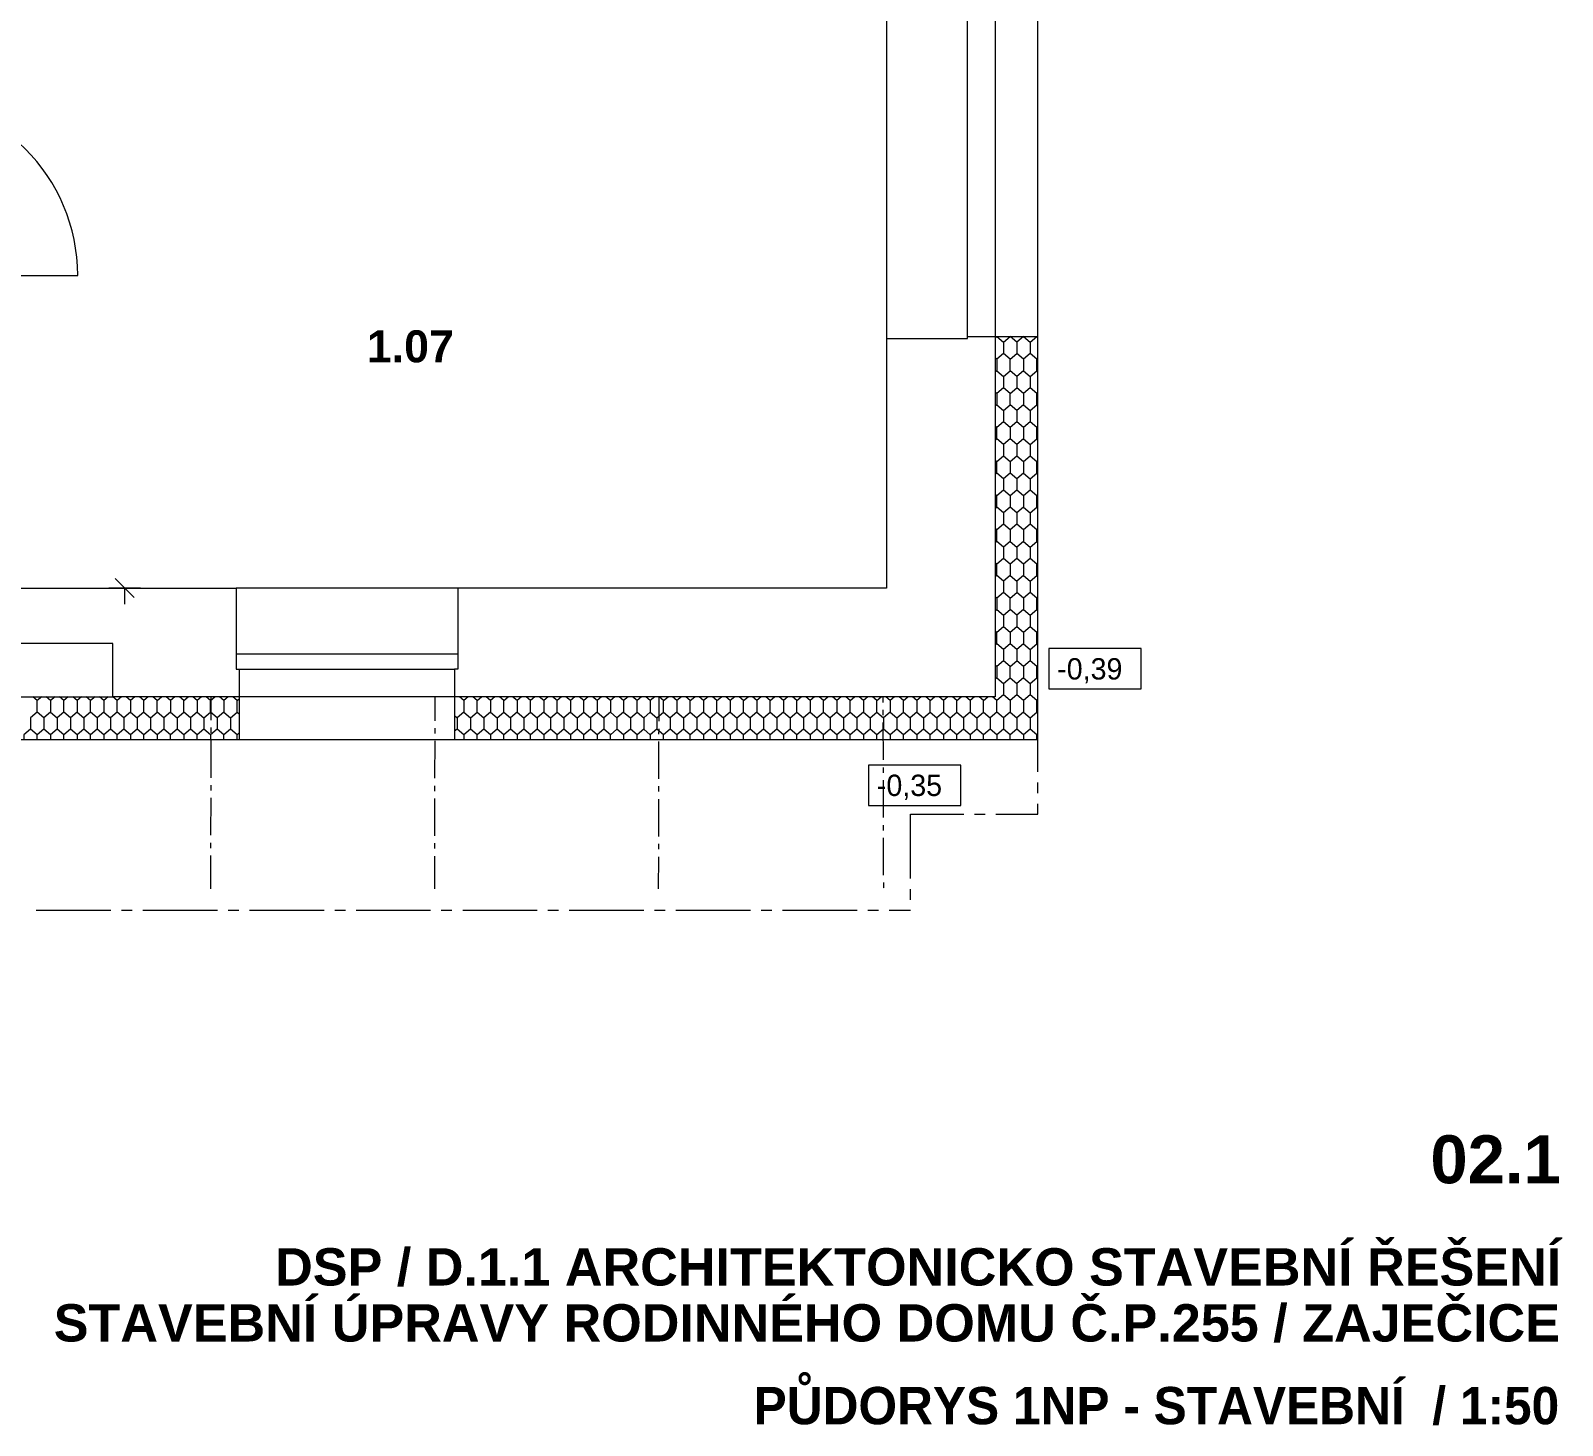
# Model space of a CAD drawing. Header units: millimetres. Extents: x 214.1 to 310.4, y 372.3 to 401.
# Drawn here: x 224.72 to 230.37, y 372.34 to 377.49 of the extents above; entities that cross this region are included whole.
import ezdxf

# ---------------------------------------------------------------- set-up
doc = ezdxf.new("R2010")
doc.units = ezdxf.units.MM
for name, color, linetype in [('PDF4_Dvere', 7, 'Continuous'), ('PDF4_Krokve', 7, 'Continuous'), ('PDF4_KTZ_zatepleni', 7, 'Continuous'), ('PDF4_Kóty 1$100', 7, 'Continuous'), ('PDF4_OKNA', 7, 'Continuous'), ('PDF4_Rozpiska', 7, 'Continuous'), ('PDF4_STĚNY', 7, 'Continuous'), ('PDF4_STŘECHA', 7, 'Continuous'), ('PDF4_Text_CISLA_MISTNOSTI', 7, 'Continuous'), ('PDF4_Výšky', 7, 'Continuous'), ('PDF4_Šrafy', 7, 'Continuous')]:
    doc.layers.add(name, color=color, linetype=linetype)
doc.styles.add('PDF Arial', font='')
doc.styles.add('PDF Arial Bold', font='')
doc.styles.get('PDF Arial').set_extended_font_data('Arial')
doc.styles.get('PDF Arial Bold').set_extended_font_data('Arial', bold=True)

msp = doc.modelspace()

# ---------------------------------------------------------------- linework, layer by layer
at = {"layer": 'PDF4_Dvere', "lineweight": 13}
msp.add_lwpolyline([(224.231, 376.5882), (224.8924, 376.5883)], dxfattribs=at)
msp.add_arc((224.231, 376.5882), 0.6614, 0.011, 90.0109, dxfattribs=at)
at = {"layer": 'PDF4_Krokve', "lineweight": 13}
for points in [[(225.3856, 374.9474), (225.3858, 375.033), (225.3858, 375.033)], [(225.3858, 375.033), (225.3858, 375.033)], [(226.2124, 374.9452), (226.2126, 375.033), (226.2126, 375.033)], [(226.2126, 375.033), (226.2126, 375.033)], [(227.0392, 374.9431), (227.0394, 375.033), (227.0394, 375.033)], [(227.0394, 375.033), (227.0394, 375.033)], [(227.867, 375.0127), (227.8669, 375.033), (227.8669, 375.033)], [(227.8669, 375.033), (227.8669, 375.033)], [(227.8671, 374.9654), (227.867, 374.9851)], [(225.3855, 374.9001), (225.3855, 374.9198)], [(226.2123, 374.898), (226.2123, 374.9177)], [(227.039, 374.8958), (227.0391, 374.9155)], [(227.8675, 374.8001), (227.8671, 374.9379)], [(225.3851, 374.7348), (225.3854, 374.8726)], [(226.2118, 374.7326), (226.2122, 374.8704)], [(227.0386, 374.7305), (227.039, 374.8683)], [(227.8676, 374.7528), (227.8676, 374.7725)], [(225.3849, 374.6875), (225.385, 374.7072)], [(226.2117, 374.6854), (226.2118, 374.7051)], [(227.0385, 374.6832), (227.0385, 374.7029)], [(227.8681, 374.5875), (227.8677, 374.7253)], [(225.3845, 374.5222), (225.3849, 374.66)], [(226.2113, 374.52), (226.2116, 374.6578)], [(227.038, 374.5179), (227.0384, 374.6557)], [(227.8682, 374.5402), (227.8681, 374.5599)], [(227.8686, 374.3749), (227.8683, 374.5127)], [(225.3844, 374.4749), (225.3844, 374.4946)], [(226.2112, 374.4728), (226.2112, 374.4925)], [(227.0379, 374.4706), (227.038, 374.4903)], [(225.384, 374.3243), (225.384, 374.3243), (225.3843, 374.4474)], [(226.2108, 374.3243), (226.2111, 374.4452)], [(227.0375, 374.3243), (227.0375, 374.3243), (227.0378, 374.4431)], [(227.8687, 374.3276), (227.8687, 374.3473)], [(226.2108, 374.3243), (226.2108, 374.3243)], [(227.8687, 374.3243), (227.8687, 374.3243)]]:
    msp.add_lwpolyline(points, dxfattribs=at)
at = {"layer": 'PDF4_KTZ_zatepleni', "lineweight": 13}
msp.add_lwpolyline([(223.7628, 374.8755), (228.4378, 374.8755), (228.4379, 381.5602)], dxfattribs=at)
at = {"layer": 'PDF4_Kóty 1$100', "lineweight": 13}
for points in [[(225.1013, 375.3993), (225.0304, 375.4701)], [(225.1249, 375.4347), (225.0658, 375.4347), (225.0068, 375.4347)], [(225.0658, 375.4347), (225.0658, 375.3757)]]:
    msp.add_lwpolyline(points, dxfattribs=at)
at = {"layer": 'PDF4_OKNA', "lineweight": 13}
for points in [[(227.8788, 377.5763), (227.8788, 377.5763), (227.8787, 376.3558)], [(228.178, 376.3637), (228.178, 376.3637), (228.178, 377.5684)], [(228.2803, 377.5684), (228.2803, 377.5684), (228.2803, 376.3637)], [(228.2803, 376.3637), (228.4378, 376.3637)], [(226.296, 375.4346), (225.4771, 375.4346)], [(226.296, 375.1905), (225.4771, 375.1905)], [(225.489, 375.1354), (226.2842, 375.1354)], [(226.2842, 375.033), (225.489, 375.033)]]:
    msp.add_lwpolyline(points, dxfattribs=at)
at = {"layer": 'PDF4_STĚNY', "lineweight": 13}
for points in [[(227.8787, 376.3558), (227.8787, 376.3558), (228.178, 376.3558)], [(227.8787, 376.3558), (227.8787, 376.3558), (227.8787, 375.4346)], [(228.178, 376.3558), (228.178, 376.3637), (228.178, 376.3637), (228.178, 376.3637), (228.2803, 376.3637), (228.2803, 375.033)], [(225.489, 375.033), (225.0227, 375.033), (225.0227, 375.2298), (224.2353, 375.2298), (224.2353, 375.1632), (224.0282, 375.1632), (224.0282, 375.033), (223.7628, 375.033), (223.7628, 375.4228)], [(224.3494, 375.4346), (225.4771, 375.4346), (225.4771, 375.1354), (225.489, 375.1354)], [(227.8787, 375.4346), (226.296, 375.4346), (226.296, 375.1354), (226.2842, 375.1354)], [(225.489, 375.1354), (225.489, 374.8755)], [(226.2842, 375.1354), (226.2842, 374.8755)], [(224.0282, 375.033), (225.0227, 375.033)], [(228.2803, 375.033), (226.2842, 375.033)]]:
    msp.add_lwpolyline(points, dxfattribs=at)
at = {"layer": 'PDF4_STŘECHA', "lineweight": 13}
for points in [[(228.4378, 377.4333), (228.4378, 377.4727)], [(228.4378, 377.1184), (228.4378, 377.394)], [(228.4378, 377.0396), (228.4378, 377.079)], [(228.4378, 376.7247), (228.4378, 377.0003)], [(228.4378, 376.6459), (228.4378, 376.6853)], [(228.4378, 376.331), (228.4378, 376.6066)], [(228.4378, 376.2522), (228.4378, 376.2916)], [(228.4378, 375.9373), (228.4378, 376.2128)], [(228.4378, 375.8585), (228.4378, 375.8979)], [(228.4378, 375.5436), (228.4378, 375.8191)], [(228.4378, 375.4648), (228.4378, 375.5042)], [(228.4378, 375.1499), (228.4378, 375.4254)], [(228.4378, 375.0711), (228.4378, 375.1105)], [(228.4378, 374.7562), (228.4378, 375.0317)], [(228.4378, 374.6774), (228.4378, 374.7168)], [(228.2825, 374.5999), (228.4378, 374.5999), (228.4378, 374.5999), (228.4378, 374.638)], [(227.9678, 374.3627), (227.9678, 374.5999), (227.9678, 374.5999), (228.1643, 374.5999)], [(227.9678, 374.5999), (227.9678, 374.5999)], [(228.2037, 374.5999), (228.2431, 374.5999)], [(228.4378, 374.5999), (228.4378, 374.5999)], [(227.9678, 374.2839), (227.9678, 374.3233)], [(224.7391, 374.2456), (225.0147, 374.2456)], [(225.0541, 374.2456), (225.0935, 374.2456)], [(225.1328, 374.2456), (225.4084, 374.2456)], [(225.4478, 374.2456), (225.4872, 374.2456)], [(225.5265, 374.2456), (225.8021, 374.2456)], [(225.8415, 374.2456), (225.8809, 374.2456)], [(225.9202, 374.2456), (226.1958, 374.2456)], [(226.2352, 374.2456), (226.2746, 374.2456)], [(226.314, 374.2456), (226.5895, 374.2456)], [(226.6289, 374.2456), (226.6683, 374.2456)], [(226.7077, 374.2456), (226.9832, 374.2456)], [(227.0226, 374.2456), (227.062, 374.2456)], [(227.1014, 374.2456), (227.3769, 374.2456)], [(227.4163, 374.2456), (227.4557, 374.2456)], [(227.4951, 374.2456), (227.7706, 374.2456)], [(227.81, 374.2456), (227.8494, 374.2456)], [(227.8888, 374.2456), (227.9678, 374.2456), (227.9678, 374.2456)], [(227.9678, 374.2456), (227.9678, 374.2456)]]:
    msp.add_lwpolyline(points, dxfattribs=at)
at = {"layer": 'PDF4_Výšky', "lineweight": 13}
for points in [[(228.8198, 375.2112), (228.4788, 375.2112), (228.4788, 375.0625), (228.8198, 375.0625), (228.8198, 375.2112)], [(228.1539, 374.7812), (227.8128, 374.7812), (227.8128, 374.6325), (228.1539, 374.6325), (228.1539, 374.7812)]]:
    msp.add_lwpolyline(points, close=True, dxfattribs=at)
at = {"layer": 'PDF4_Šrafy', "lineweight": 13}
for points in [[(228.2865, 376.363), (228.2803, 376.3577)], [(228.2865, 376.3637), (228.2865, 376.363), (228.3111, 376.3421), (228.3357, 376.363), (228.3357, 376.3637)], [(228.3111, 376.3421), (228.3111, 376.321)], [(228.3111, 376.321), (228.3111, 376.3)], [(228.3849, 376.363), (228.3603, 376.3421), (228.3357, 376.363)], [(228.3603, 376.3421), (228.3603, 376.321), (228.3603, 376.3)], [(228.3849, 376.3637), (228.3849, 376.363), (228.4095, 376.3421), (228.4341, 376.363), (228.4341, 376.3637)], [(228.4095, 376.3421), (228.4095, 376.321), (228.4095, 376.3)], [(228.4341, 376.363), (228.4378, 376.3599)], [(228.2865, 376.2791), (228.2803, 376.2843)], [(228.3357, 376.2791), (228.3111, 376.3), (228.2865, 376.2791)], [(228.2865, 376.2791), (228.2865, 376.237), (228.3111, 376.2161), (228.3357, 376.237), (228.3357, 376.2791), (228.3603, 376.3)], [(228.3849, 376.2791), (228.3603, 376.3)], [(228.4341, 376.2791), (228.4095, 376.3), (228.3849, 376.2791)], [(228.3849, 376.2791), (228.3849, 376.237), (228.4095, 376.2161), (228.4341, 376.237), (228.4341, 376.2791), (228.4378, 376.2822)], [(228.2865, 376.237), (228.2803, 376.2317)], [(228.3111, 376.2161), (228.3111, 376.195)], [(228.3849, 376.237), (228.3603, 376.2161), (228.3357, 376.237)], [(228.3603, 376.2161), (228.3603, 376.195), (228.3603, 376.174)], [(228.4095, 376.2161), (228.4095, 376.195)], [(228.4341, 376.237), (228.4378, 376.2339)], [(228.2865, 376.1531), (228.2803, 376.1583)], [(228.3357, 376.1531), (228.3111, 376.174), (228.2865, 376.1531)], [(228.2865, 376.1531), (228.2865, 376.111), (228.3111, 376.0901), (228.3357, 376.111), (228.3357, 376.1531), (228.3603, 376.174)], [(228.3111, 376.195), (228.3111, 376.174)], [(228.3849, 376.1531), (228.3603, 376.174)], [(228.4341, 376.1531), (228.4095, 376.174), (228.3849, 376.1531)], [(228.3849, 376.1531), (228.3849, 376.111), (228.4095, 376.0901), (228.4341, 376.111), (228.4341, 376.1531), (228.4378, 376.1562)], [(228.4095, 376.195), (228.4095, 376.174)], [(228.2865, 376.111), (228.2803, 376.1057)], [(228.3849, 376.111), (228.3603, 376.0901), (228.3357, 376.111)], [(228.4341, 376.111), (228.4378, 376.1079)], [(228.3603, 376.0901), (228.3603, 376.069), (228.3603, 376.048), (228.3357, 376.0271), (228.3357, 375.985), (228.3111, 375.9641), (228.2865, 375.985), (228.2865, 376.0271)], [(228.3357, 376.0271), (228.3111, 376.048), (228.2865, 376.0271)], [(228.3111, 376.0901), (228.3111, 376.069)], [(228.3111, 376.069), (228.3111, 376.048)], [(228.3849, 376.0271), (228.3603, 376.048)], [(228.4341, 376.0271), (228.4095, 376.048), (228.3849, 376.0271)], [(228.4095, 376.0901), (228.4095, 376.069), (228.4095, 376.048)], [(228.2865, 376.0271), (228.2803, 376.0324)], [(228.2865, 375.985), (228.2803, 375.9798)], [(228.3849, 375.985), (228.3603, 375.9641), (228.3357, 375.985)], [(228.3849, 376.0271), (228.3849, 375.985), (228.4095, 375.9641), (228.4341, 375.985), (228.4341, 376.0271), (228.4378, 376.0302)], [(228.4341, 375.985), (228.4378, 375.9819)], [(228.3603, 375.9641), (228.3603, 375.9431), (228.3603, 375.922), (228.3357, 375.9011), (228.3357, 375.859), (228.3111, 375.8381), (228.2865, 375.859), (228.2865, 375.9011)], [(228.3357, 375.9011), (228.3111, 375.922), (228.2865, 375.9011)], [(228.3111, 375.9641), (228.3111, 375.9431)], [(228.3111, 375.9431), (228.3111, 375.922)], [(228.3849, 375.9011), (228.3603, 375.922)], [(228.4341, 375.9011), (228.4095, 375.922), (228.3849, 375.9011)], [(228.4095, 375.9641), (228.4095, 375.9431), (228.4095, 375.922)], [(228.2865, 375.9011), (228.2803, 375.9064)], [(228.3849, 375.9011), (228.3849, 375.859), (228.4095, 375.8381), (228.4341, 375.859), (228.4341, 375.9011), (228.4378, 375.9042)], [(228.2865, 375.859), (228.2803, 375.8538)], [(228.3603, 375.8381), (228.3603, 375.8171), (228.3603, 375.796), (228.3357, 375.7751), (228.3357, 375.733), (228.3111, 375.7121), (228.2865, 375.733), (228.2865, 375.7751)], [(228.3111, 375.8381), (228.3111, 375.8171)], [(228.3111, 375.8171), (228.3111, 375.796)], [(228.3849, 375.859), (228.3603, 375.8381), (228.3357, 375.859)], [(228.4095, 375.8381), (228.4095, 375.8171), (228.4095, 375.796)], [(228.4341, 375.859), (228.4378, 375.8559)], [(228.2865, 375.7751), (228.2803, 375.7804)], [(228.3357, 375.7751), (228.3111, 375.796), (228.2865, 375.7751)], [(228.3849, 375.7751), (228.3603, 375.796)], [(228.4341, 375.7751), (228.4095, 375.796), (228.3849, 375.7751)], [(228.3849, 375.7751), (228.3849, 375.733), (228.4095, 375.7121), (228.4341, 375.733), (228.4341, 375.7751), (228.4378, 375.7782)], [(228.2865, 375.733), (228.2803, 375.7278)], [(228.3603, 375.7121), (228.3603, 375.6911), (228.3603, 375.6701), (228.3357, 375.6491), (228.3357, 375.6071), (228.3111, 375.5861), (228.2865, 375.6071), (228.2865, 375.6491)], [(228.3111, 375.7121), (228.3111, 375.6911)], [(228.3849, 375.733), (228.3603, 375.7121), (228.3357, 375.733)], [(228.4095, 375.7121), (228.4095, 375.6911), (228.4095, 375.6701)], [(228.4341, 375.733), (228.4378, 375.7299)], [(228.2865, 375.6491), (228.2803, 375.6544)], [(228.3357, 375.6491), (228.3111, 375.6701), (228.2865, 375.6491)], [(228.3111, 375.6911), (228.3111, 375.6701)], [(228.3849, 375.6491), (228.3603, 375.6701)], [(228.4095, 375.6701), (228.3849, 375.6491)], [(228.3849, 375.6491), (228.3849, 375.6071), (228.4095, 375.5861), (228.4341, 375.6071), (228.4341, 375.6491)], [(228.4378, 375.6522), (228.4341, 375.6491), (228.4095, 375.6701)], [(228.2865, 375.6071), (228.2803, 375.6018)], [(228.3849, 375.6071), (228.3603, 375.5861), (228.3603, 375.5651), (228.3603, 375.5441), (228.3357, 375.5232), (228.3357, 375.4811), (228.3111, 375.4602), (228.2865, 375.4811), (228.2865, 375.5232)], [(228.3111, 375.5861), (228.3111, 375.5651)], [(228.3357, 375.6071), (228.3603, 375.5861)], [(228.4095, 375.5861), (228.4095, 375.5651), (228.4095, 375.5441)], [(228.4341, 375.6071), (228.4378, 375.604)], [(228.2865, 375.5232), (228.2803, 375.5284)], [(228.3357, 375.5232), (228.3111, 375.5441), (228.2865, 375.5232)], [(228.3111, 375.5651), (228.3111, 375.5441)], [(228.3849, 375.5232), (228.3603, 375.5441)], [(228.4378, 375.5263), (228.4341, 375.5232), (228.4095, 375.5441), (228.3849, 375.5232)], [(228.2865, 375.4811), (228.2803, 375.4758)], [(228.3357, 375.4811), (228.3603, 375.4602)], [(228.3849, 375.4811), (228.3603, 375.4602), (228.3603, 375.4391), (228.3603, 375.4181)], [(228.3849, 375.5232), (228.3849, 375.4811), (228.4095, 375.4602), (228.4341, 375.4811), (228.4341, 375.5232)], [(228.4341, 375.4811), (228.4378, 375.478)], [(228.3357, 375.3972), (228.3111, 375.4181), (228.2865, 375.3972)], [(228.2865, 375.3972), (228.2865, 375.3551), (228.3111, 375.3342), (228.3357, 375.3551), (228.3357, 375.3972), (228.3603, 375.4181)], [(228.3111, 375.4602), (228.3111, 375.4391)], [(228.3111, 375.4391), (228.3111, 375.4181)], [(228.3849, 375.3972), (228.3603, 375.4181)], [(228.4378, 375.4003), (228.4341, 375.3972), (228.4095, 375.4181), (228.3849, 375.3972)], [(228.4095, 375.4602), (228.4095, 375.4391), (228.4095, 375.4181)], [(228.2865, 375.3972), (228.2803, 375.4024)], [(228.3849, 375.3972), (228.3849, 375.3551), (228.4095, 375.3342), (228.4341, 375.3551), (228.4341, 375.3972)], [(228.2865, 375.3551), (228.2803, 375.3498)], [(228.3603, 375.3342), (228.3603, 375.3131), (228.3603, 375.2921), (228.3357, 375.2712), (228.3357, 375.2291), (228.3111, 375.2082), (228.2865, 375.2291), (228.2865, 375.2712)], [(228.3111, 375.3342), (228.3111, 375.3131)], [(228.3111, 375.3131), (228.3111, 375.2921)], [(228.3849, 375.3551), (228.3603, 375.3342), (228.3357, 375.3551)], [(228.4095, 375.3342), (228.4095, 375.3131), (228.4095, 375.2921)], [(228.4341, 375.3551), (228.4378, 375.352)], [(228.2865, 375.2712), (228.2803, 375.2765)], [(228.3357, 375.2712), (228.3111, 375.2921), (228.2865, 375.2712)], [(228.3849, 375.2712), (228.3603, 375.2921)], [(228.4378, 375.2743), (228.4341, 375.2712), (228.4095, 375.2921), (228.3849, 375.2712)], [(228.3849, 375.2712), (228.3849, 375.2291), (228.4095, 375.2082), (228.4341, 375.2291), (228.4341, 375.2712)], [(228.2865, 375.2291), (228.2803, 375.2238)], [(228.3111, 375.2082), (228.3111, 375.1872)], [(228.3111, 375.1872), (228.3111, 375.1661)], [(228.3849, 375.2291), (228.3603, 375.2082), (228.3357, 375.2291)], [(228.3603, 375.2082), (228.3603, 375.1872), (228.3603, 375.1661)], [(228.4095, 375.2082), (228.4095, 375.1872), (228.4095, 375.1661)], [(228.4341, 375.2291), (228.4378, 375.226)], [(228.2865, 375.1452), (228.2803, 375.1505)], [(228.3357, 375.1452), (228.3111, 375.1661), (228.2865, 375.1452)], [(228.2865, 375.1452), (228.2865, 375.1031), (228.3111, 375.0822), (228.3357, 375.1031), (228.3357, 375.1452), (228.3603, 375.1661)], [(228.3849, 375.1452), (228.3603, 375.1661)], [(228.4378, 375.1483), (228.4341, 375.1452), (228.4095, 375.1661), (228.3849, 375.1452)], [(228.3849, 375.1452), (228.3849, 375.1031), (228.4095, 375.0822), (228.4341, 375.1031), (228.4341, 375.1452)], [(228.2865, 375.1031), (228.2803, 375.0979)], [(228.3357, 375.1031), (228.3603, 375.0822), (228.3603, 375.0612), (228.3603, 375.0401), (228.3357, 375.0192), (228.3357, 374.9771), (228.3111, 374.9562), (228.2865, 374.9771), (228.2865, 375.0192)], [(228.3111, 375.0822), (228.3111, 375.0612)], [(228.3849, 375.1031), (228.3603, 375.0822)], [(228.4095, 375.0822), (228.4095, 375.0612), (228.4095, 375.0401)], [(228.4341, 375.1031), (228.4378, 375.1)], [(224.8086, 375.033), (224.7924, 375.0192), (224.7924, 374.9771), (224.7678, 374.9562), (224.7432, 374.9771), (224.7432, 375.0192), (224.727, 375.033)], [(224.7594, 375.033), (224.7432, 375.0192)], [(224.7924, 375.0192), (224.7762, 375.033)], [(224.907, 375.033), (224.8908, 375.0192), (224.8908, 374.9771), (224.8662, 374.9562), (224.8416, 374.9771), (224.8416, 375.0192), (224.8254, 375.033)], [(224.8578, 375.033), (224.8416, 375.0192)], [(224.8908, 375.0192), (224.8746, 375.033)], [(225.0055, 375.033), (224.9893, 375.0192), (224.9893, 374.9771), (224.9647, 374.9562), (224.94, 374.9771), (224.94, 375.0192), (224.9238, 375.033)], [(224.9563, 375.033), (224.94, 375.0192)], [(224.9893, 375.0192), (224.973, 375.033)], [(225.1039, 375.033), (225.0877, 375.0192), (225.0877, 374.9771), (225.0631, 374.9562), (225.0385, 374.9771), (225.0385, 375.0192), (225.0223, 375.033)], [(225.0547, 375.033), (225.0385, 375.0192)], [(225.0877, 375.0192), (225.0715, 375.033)], [(225.1369, 374.9771), (225.1369, 375.0192), (225.1207, 375.033)], [(225.1531, 375.033), (225.1369, 375.0192)], [(225.1369, 374.9771), (225.1615, 374.9562), (225.1861, 374.9771), (225.1861, 375.0192)], [(225.1861, 375.0192), (225.1699, 375.033)], [(225.1861, 375.0192), (225.2023, 375.033)], [(225.2353, 375.0192), (225.2191, 375.033)], [(225.2515, 375.033), (225.2353, 375.0192)], [(225.2353, 375.0192), (225.2353, 374.9771), (225.2599, 374.9562), (225.2845, 374.9771), (225.2845, 375.0192)], [(225.2845, 375.0192), (225.2683, 375.033)], [(225.2845, 375.0192), (225.3007, 375.033)], [(225.3337, 375.0192), (225.3175, 375.033)], [(225.35, 375.033), (225.3337, 375.0192)], [(225.3337, 375.0192), (225.3337, 374.9771), (225.3584, 374.9562), (225.383, 374.9771), (225.383, 375.0192)], [(225.383, 375.0192), (225.3667, 375.033)], [(225.383, 375.0192), (225.3992, 375.033)], [(225.4322, 375.0192), (225.416, 375.033)], [(225.4484, 375.033), (225.4322, 375.0192)], [(225.4322, 375.0192), (225.4322, 374.9771), (225.4568, 374.9562), (225.4814, 374.9771), (225.4814, 375.0192)], [(225.4814, 375.0192), (225.4652, 375.033)], [(225.4814, 375.0192), (225.489, 375.0257)], [(226.2842, 375.0324), (226.285, 375.033)], [(226.318, 375.0192), (226.3018, 375.033)], [(226.3342, 375.033), (226.318, 375.0192)], [(226.318, 375.0192), (226.318, 374.9771), (226.3426, 374.9562), (226.3672, 374.9771), (226.3672, 375.0192)], [(226.3672, 375.0192), (226.351, 375.033)], [(226.3672, 375.0192), (226.3834, 375.033)], [(226.4164, 375.0192), (226.4002, 375.033)], [(226.4326, 375.033), (226.4164, 375.0192)], [(226.4164, 375.0192), (226.4164, 374.9771), (226.441, 374.9562), (226.4656, 374.9771), (226.4656, 375.0192)], [(226.4656, 375.0192), (226.4494, 375.033)], [(226.4656, 375.0192), (226.4818, 375.033)], [(226.5148, 375.0192), (226.4986, 375.033)], [(226.5311, 375.033), (226.5148, 375.0192)], [(226.5148, 375.0192), (226.5148, 374.9771), (226.5395, 374.9562), (226.5641, 374.9771), (226.5641, 375.0192)], [(226.5803, 375.033), (226.5641, 375.0192), (226.5479, 375.033)], [(226.6133, 375.0192), (226.5971, 375.033)], [(226.6295, 375.033), (226.6133, 375.0192)], [(226.6133, 375.0192), (226.6133, 374.9771), (226.6379, 374.9562), (226.6625, 374.9771), (226.6625, 375.0192)], [(226.6787, 375.033), (226.6625, 375.0192), (226.6463, 375.033)], [(226.7117, 375.0192), (226.6955, 375.033)], [(226.7279, 375.033), (226.7117, 375.0192)], [(226.7117, 375.0192), (226.7117, 374.9771), (226.7363, 374.9562), (226.7609, 374.9771), (226.7609, 375.0192)], [(226.7771, 375.033), (226.7609, 375.0192), (226.7447, 375.033)], [(226.8101, 375.0192), (226.7939, 375.033)], [(226.8263, 375.033), (226.8101, 375.0192)], [(226.8101, 375.0192), (226.8101, 374.9771), (226.8347, 374.9562)], [(226.8593, 375.0192), (226.8593, 374.9771), (226.8347, 374.9562), (226.8347, 374.9352), (226.8347, 374.9141)], [(226.8755, 375.033), (226.8593, 375.0192), (226.8431, 375.033)], [(226.9085, 375.0192), (226.8923, 375.033)], [(226.9085, 375.0192), (226.9085, 374.9771), (226.9332, 374.9562), (226.9578, 374.9771), (226.9578, 375.0192)], [(226.9248, 375.033), (226.9085, 375.0192)], [(226.974, 375.033), (226.9578, 375.0192), (226.9416, 375.033)], [(227.007, 375.0192), (226.9908, 375.033)], [(227.0232, 375.033), (227.007, 375.0192)], [(227.007, 375.0192), (227.007, 374.9771), (227.0316, 374.9562), (227.0562, 374.9771), (227.0562, 375.0192), (227.0724, 375.033)], [(227.0562, 375.0192), (227.04, 375.033)], [(227.1054, 375.0192), (227.0892, 375.033)], [(227.1216, 375.033), (227.1054, 375.0192)], [(227.1054, 375.0192), (227.1054, 374.9771), (227.13, 374.9562), (227.1546, 374.9771), (227.1546, 375.0192), (227.1708, 375.033)], [(227.1546, 375.0192), (227.1384, 375.033)], [(227.2038, 375.0192), (227.1876, 375.033)], [(227.22, 375.033), (227.2038, 375.0192)], [(227.2038, 375.0192), (227.2038, 374.9771), (227.2284, 374.9562), (227.253, 374.9771), (227.253, 375.0192), (227.2692, 375.033)], [(227.253, 375.0192), (227.2368, 375.033)], [(227.3023, 375.0192), (227.286, 375.033)], [(227.3185, 375.033), (227.3023, 375.0192)], [(227.3023, 375.0192), (227.3023, 374.9771), (227.3269, 374.9562), (227.3515, 374.9771), (227.3515, 375.0192), (227.3677, 375.033)], [(227.3515, 375.0192), (227.3353, 375.033)], [(227.4007, 375.0192), (227.3845, 375.033)], [(227.4169, 375.033), (227.4007, 375.0192)], [(227.4007, 375.0192), (227.4007, 374.9771), (227.4253, 374.9562), (227.4499, 374.9771), (227.4499, 375.0192), (227.4661, 375.033)], [(227.4499, 375.0192), (227.4337, 375.033)], [(227.4991, 375.0192), (227.4829, 375.033)], [(227.5153, 375.033), (227.4991, 375.0192)], [(227.4991, 375.0192), (227.4991, 374.9771), (227.5237, 374.9562), (227.5483, 374.9771), (227.5483, 375.0192), (227.5645, 375.033)], [(227.5483, 375.0192), (227.5321, 375.033)], [(227.5975, 375.0192), (227.5813, 375.033)], [(227.6137, 375.033), (227.5975, 375.0192)], [(227.5975, 375.0192), (227.5975, 374.9771), (227.6221, 374.9562), (227.6467, 374.9771), (227.6467, 375.0192), (227.6629, 375.033)], [(227.6467, 375.0192), (227.6305, 375.033)], [(227.6959, 375.0192), (227.6797, 375.033)], [(227.7122, 375.033), (227.6959, 375.0192)], [(227.6959, 375.0192), (227.6959, 374.9771), (227.7206, 374.9562), (227.7452, 374.9771), (227.7452, 375.0192), (227.7614, 375.033)], [(227.7452, 375.0192), (227.729, 375.033)], [(227.7944, 375.0192), (227.7782, 375.033)], [(227.8106, 375.033), (227.7944, 375.0192)], [(227.7944, 375.0192), (227.7944, 374.9771), (227.819, 374.9562), (227.8436, 374.9771), (227.8436, 375.0192), (227.8598, 375.033)], [(227.8436, 375.0192), (227.8274, 375.033)], [(227.8928, 375.0192), (227.8766, 375.033)], [(227.909, 375.033), (227.8928, 375.0192)], [(227.8928, 375.0192), (227.8928, 374.9771), (227.9174, 374.9562), (227.942, 374.9771), (227.942, 375.0192), (227.9582, 375.033)], [(227.942, 375.0192), (227.9258, 375.033)], [(227.9912, 375.0192), (227.975, 375.033)], [(228.0074, 375.033), (227.9912, 375.0192)], [(227.9912, 375.0192), (227.9912, 374.9771), (228.0158, 374.9562), (228.0404, 374.9771), (228.0404, 375.0192), (228.0566, 375.033)], [(228.0404, 375.0192), (228.0242, 375.033)], [(228.0897, 375.0192), (228.0734, 375.033)], [(228.1059, 375.033), (228.0897, 375.0192)], [(228.0897, 375.0192), (228.0897, 374.9771), (228.1143, 374.9562), (228.1389, 374.9771), (228.1389, 375.0192), (228.1551, 375.033)], [(228.1389, 375.0192), (228.1227, 375.033)], [(228.1881, 375.0192), (228.1719, 375.033)], [(228.2043, 375.033), (228.1881, 375.0192)], [(228.1881, 375.0192), (228.1881, 374.9771), (228.2127, 374.9562), (228.2373, 374.9771), (228.2373, 375.0192), (228.2535, 375.033)], [(228.2373, 375.0192), (228.2211, 375.033)], [(228.2865, 375.0192), (228.2703, 375.033)], [(228.3357, 375.0192), (228.3111, 375.0401), (228.2865, 375.0192)], [(228.3111, 375.0612), (228.3111, 375.0401)], [(228.3849, 375.0192), (228.3603, 375.0401)], [(228.4378, 375.0223), (228.4341, 375.0192), (228.4095, 375.0401), (228.3849, 375.0192)], [(228.3849, 375.0192), (228.3849, 374.9771), (228.4095, 374.9562), (228.4341, 374.9771), (228.4341, 375.0192)], [(224.7432, 374.9771), (224.7186, 374.9562), (224.7186, 374.9352), (224.7186, 374.9141)], [(224.7924, 374.9771), (224.817, 374.9562)], [(224.8416, 374.9771), (224.817, 374.9562), (224.817, 374.9352), (224.817, 374.9141)], [(224.8908, 374.9771), (224.9154, 374.9562)], [(224.94, 374.9771), (224.9154, 374.9562), (224.9154, 374.9352), (224.9154, 374.9141)], [(224.9893, 374.9771), (225.0139, 374.9562)], [(225.0385, 374.9771), (225.0139, 374.9562), (225.0139, 374.9352), (225.0139, 374.9141)], [(225.0877, 374.9771), (225.1123, 374.9562)], [(225.1369, 374.9771), (225.1123, 374.9562), (225.1123, 374.9352), (225.1123, 374.9141)], [(225.2353, 374.9771), (225.2107, 374.9562), (225.1861, 374.9771)], [(225.3337, 374.9771), (225.3091, 374.9562), (225.2845, 374.9771)], [(225.4322, 374.9771), (225.4076, 374.9562), (225.383, 374.9771)], [(225.4814, 374.9771), (225.489, 374.9707)], [(226.2842, 374.964), (226.2934, 374.9562)], [(226.318, 374.9771), (226.2934, 374.9562)], [(226.3672, 374.9771), (226.3918, 374.9562)], [(226.4164, 374.9771), (226.3918, 374.9562)], [(226.4656, 374.9771), (226.4902, 374.9562)], [(226.5148, 374.9771), (226.4902, 374.9562)], [(226.5641, 374.9771), (226.5887, 374.9562)], [(226.6133, 374.9771), (226.5887, 374.9562)], [(226.6625, 374.9771), (226.6871, 374.9562)], [(226.7117, 374.9771), (226.6871, 374.9562)], [(226.7609, 374.9771), (226.7855, 374.9562)], [(226.8101, 374.9771), (226.7855, 374.9562)], [(226.8593, 374.9771), (226.8839, 374.9562)], [(226.9085, 374.9771), (226.8839, 374.9562)], [(226.9578, 374.9771), (226.9824, 374.9562)], [(227.007, 374.9771), (226.9824, 374.9562)], [(227.0562, 374.9771), (227.0808, 374.9562)], [(227.1054, 374.9771), (227.0808, 374.9562)], [(227.1546, 374.9771), (227.1792, 374.9562)], [(227.2038, 374.9771), (227.1792, 374.9562)], [(227.253, 374.9771), (227.2776, 374.9562)], [(227.3023, 374.9771), (227.2776, 374.9562)], [(227.3515, 374.9771), (227.3761, 374.9562)], [(227.4007, 374.9771), (227.3761, 374.9562)], [(227.4499, 374.9771), (227.4745, 374.9562)], [(227.4991, 374.9771), (227.4745, 374.9562)], [(227.5483, 374.9771), (227.5729, 374.9562)], [(227.5975, 374.9771), (227.5729, 374.9562)], [(227.6467, 374.9771), (227.6713, 374.9562)], [(227.6959, 374.9771), (227.6713, 374.9562)], [(227.7452, 374.9771), (227.7698, 374.9562)], [(227.7944, 374.9771), (227.7698, 374.9562)], [(227.8436, 374.9771), (227.8682, 374.9562)], [(227.8928, 374.9771), (227.8682, 374.9562)], [(227.942, 374.9771), (227.9666, 374.9562)], [(227.9912, 374.9771), (227.9666, 374.9562)], [(228.0404, 374.9771), (228.065, 374.9562)], [(228.0897, 374.9771), (228.065, 374.9562)], [(228.1389, 374.9771), (228.1635, 374.9562)], [(228.1881, 374.9771), (228.1635, 374.9562)], [(228.2373, 374.9771), (228.2619, 374.9562)], [(228.2865, 374.9771), (228.2619, 374.9562)], [(228.3357, 374.9771), (228.3603, 374.9562), (228.3603, 374.9352), (228.3603, 374.9141)], [(228.3849, 374.9771), (228.3603, 374.9562)], [(228.4341, 374.9771), (228.4378, 374.9741)], [(224.7432, 374.8755), (224.7432, 374.8932), (224.7186, 374.9141), (224.694, 374.8932), (224.694, 374.8755)], [(224.7924, 374.8932), (224.7678, 374.9141), (224.7432, 374.8932)], [(224.7678, 374.9562), (224.7678, 374.9352)], [(224.7678, 374.9352), (224.7678, 374.9141)], [(224.8416, 374.8755), (224.8416, 374.8932), (224.817, 374.9141), (224.7924, 374.8932), (224.7924, 374.8755)], [(224.8908, 374.8932), (224.8662, 374.9141), (224.8416, 374.8932)], [(224.8662, 374.9562), (224.8662, 374.9352)], [(224.8662, 374.9352), (224.8662, 374.9141)], [(224.94, 374.8755), (224.94, 374.8932), (224.9154, 374.9141), (224.8908, 374.8932), (224.8908, 374.8755)], [(224.9893, 374.8932), (224.9647, 374.9141), (224.94, 374.8932)], [(224.9647, 374.9562), (224.9647, 374.9352)], [(224.9647, 374.9352), (224.9647, 374.9141)], [(225.0385, 374.8755), (225.0385, 374.8932), (225.0139, 374.9141), (224.9893, 374.8932), (224.9893, 374.8755)], [(225.0877, 374.8932), (225.0631, 374.9141), (225.0385, 374.8932)], [(225.0631, 374.9562), (225.0631, 374.9352)], [(225.0631, 374.9352), (225.0631, 374.9141)], [(225.1369, 374.8755), (225.1369, 374.8932), (225.1123, 374.9141), (225.0877, 374.8932), (225.0877, 374.8755)], [(225.1861, 374.8932), (225.1615, 374.9141), (225.1369, 374.8932)], [(225.1615, 374.9562), (225.1615, 374.9352)], [(225.1615, 374.9352), (225.1615, 374.9141)], [(225.2353, 374.8755), (225.2353, 374.8932), (225.2107, 374.9141), (225.1861, 374.8932), (225.1861, 374.8755)], [(225.2107, 374.9562), (225.2107, 374.9352), (225.2107, 374.9141)], [(225.2845, 374.8932), (225.2599, 374.9141), (225.2353, 374.8932)], [(225.2599, 374.9562), (225.2599, 374.9352)], [(225.2599, 374.9352), (225.2599, 374.9141)], [(225.3337, 374.8755), (225.3337, 374.8932), (225.3091, 374.9141), (225.2845, 374.8932), (225.2845, 374.8755)], [(225.3091, 374.9562), (225.3091, 374.9352), (225.3091, 374.9141)], [(225.383, 374.8932), (225.3584, 374.9141), (225.3337, 374.8932)], [(225.3584, 374.9562), (225.3584, 374.9352)], [(225.3584, 374.9352), (225.3584, 374.9141)], [(225.4322, 374.8755), (225.4322, 374.8932), (225.4076, 374.9141), (225.383, 374.8932), (225.383, 374.8755)], [(225.4076, 374.9562), (225.4076, 374.9352), (225.4076, 374.9141)], [(225.4814, 374.8932), (225.4568, 374.9141), (225.4322, 374.8932)], [(225.4568, 374.9562), (225.4568, 374.9352)], [(225.4568, 374.9352), (225.4568, 374.9141)], [(226.318, 374.8932), (226.2934, 374.9141), (226.2842, 374.9064)], [(226.2934, 374.9562), (226.2934, 374.9352), (226.2934, 374.9141)], [(226.3672, 374.8932), (226.3426, 374.9141), (226.318, 374.8932)], [(226.3426, 374.9562), (226.3426, 374.9352), (226.3426, 374.9141)], [(226.4164, 374.8932), (226.3918, 374.9141), (226.3672, 374.8932)], [(226.3918, 374.9562), (226.3918, 374.9352), (226.3918, 374.9141)], [(226.4656, 374.8932), (226.441, 374.9141), (226.4164, 374.8932)], [(226.441, 374.9562), (226.441, 374.9352), (226.441, 374.9141)], [(226.5148, 374.8932), (226.4902, 374.9141), (226.4656, 374.8932)], [(226.4902, 374.9562), (226.4902, 374.9352), (226.4902, 374.9141)], [(226.5641, 374.8932), (226.5395, 374.9141), (226.5148, 374.8932)], [(226.5395, 374.9562), (226.5395, 374.9352), (226.5395, 374.9141)], [(226.6133, 374.8932), (226.5887, 374.9141), (226.5641, 374.8932)], [(226.5887, 374.9562), (226.5887, 374.9352), (226.5887, 374.9141)], [(226.6625, 374.8932), (226.6379, 374.9141), (226.6133, 374.8932)], [(226.6379, 374.9562), (226.6379, 374.9352), (226.6379, 374.9141)], [(226.7117, 374.8932), (226.6871, 374.9141), (226.6625, 374.8932)], [(226.6871, 374.9562), (226.6871, 374.9352), (226.6871, 374.9141)], [(226.7609, 374.8932), (226.7363, 374.9141), (226.7117, 374.8932)], [(226.7363, 374.9562), (226.7363, 374.9352), (226.7363, 374.9141)], [(226.8101, 374.8932), (226.7855, 374.9141), (226.7609, 374.8932)], [(226.7855, 374.9562), (226.7855, 374.9352), (226.7855, 374.9141)], [(226.8593, 374.8932), (226.8347, 374.9141), (226.8101, 374.8932)], [(226.9085, 374.8932), (226.8839, 374.9141), (226.8593, 374.8932)], [(226.8839, 374.9562), (226.8839, 374.9352), (226.8839, 374.9141)], [(226.9578, 374.8932), (226.9332, 374.9141), (226.9085, 374.8932)], [(226.9332, 374.9562), (226.9332, 374.9352), (226.9332, 374.9141)], [(227.007, 374.8932), (226.9824, 374.9141), (226.9578, 374.8932)], [(226.9824, 374.9562), (226.9824, 374.9352), (226.9824, 374.9141)], [(227.0562, 374.8932), (227.0316, 374.9141), (227.007, 374.8932)], [(227.0316, 374.9562), (227.0316, 374.9352), (227.0316, 374.9141)], [(227.1054, 374.8932), (227.0808, 374.9141), (227.0562, 374.8932)], [(227.0808, 374.9562), (227.0808, 374.9352), (227.0808, 374.9141)], [(227.1546, 374.8932), (227.13, 374.9141), (227.1054, 374.8932)], [(227.13, 374.9562), (227.13, 374.9352), (227.13, 374.9141)], [(227.2038, 374.8932), (227.1792, 374.9141), (227.1546, 374.8932)], [(227.1792, 374.9562), (227.1792, 374.9352), (227.1792, 374.9141)], [(227.253, 374.8932), (227.2284, 374.9141), (227.2038, 374.8932)], [(227.2284, 374.9562), (227.2284, 374.9352), (227.2284, 374.9141)], [(227.3023, 374.8932), (227.2776, 374.9141), (227.253, 374.8932)], [(227.2776, 374.9562), (227.2776, 374.9352), (227.2776, 374.9141)], [(227.3515, 374.8932), (227.3269, 374.9141), (227.3023, 374.8932)], [(227.3269, 374.9562), (227.3269, 374.9352)], [(227.3269, 374.9352), (227.3269, 374.9141)], [(227.4007, 374.8932), (227.3761, 374.9141), (227.3515, 374.8932)], [(227.3761, 374.9562), (227.3761, 374.9352), (227.3761, 374.9141)], [(227.4499, 374.8932), (227.4253, 374.9141), (227.4007, 374.8932)], [(227.4253, 374.9562), (227.4253, 374.9352)], [(227.4253, 374.9352), (227.4253, 374.9141)], [(227.4991, 374.8932), (227.4745, 374.9141), (227.4499, 374.8932)], [(227.4745, 374.9562), (227.4745, 374.9352), (227.4745, 374.9141)], [(227.5483, 374.8932), (227.5237, 374.9141), (227.4991, 374.8932)], [(227.5237, 374.9562), (227.5237, 374.9352)], [(227.5237, 374.9352), (227.5237, 374.9141)], [(227.5975, 374.8932), (227.5729, 374.9141), (227.5483, 374.8932)], [(227.5729, 374.9562), (227.5729, 374.9352), (227.5729, 374.9141)], [(227.6467, 374.8932), (227.6221, 374.9141), (227.5975, 374.8932)], [(227.6221, 374.9562), (227.6221, 374.9352)], [(227.6221, 374.9352), (227.6221, 374.9141)], [(227.6959, 374.8932), (227.6713, 374.9141), (227.6467, 374.8932)], [(227.6713, 374.9562), (227.6713, 374.9352), (227.6713, 374.9141)], [(227.7452, 374.8932), (227.7206, 374.9141), (227.6959, 374.8932)], [(227.7206, 374.9562), (227.7206, 374.9352)], [(227.7206, 374.9352), (227.7206, 374.9141)], [(227.7944, 374.8932), (227.7698, 374.9141), (227.7452, 374.8932)], [(227.7698, 374.9562), (227.7698, 374.9352), (227.7698, 374.9141)], [(227.8436, 374.8932), (227.819, 374.9141), (227.7944, 374.8932)], [(227.819, 374.9562), (227.819, 374.9352)], [(227.819, 374.9352), (227.819, 374.9141)], [(227.8928, 374.8932), (227.8682, 374.9141), (227.8436, 374.8932)], [(227.8682, 374.9562), (227.8682, 374.9352), (227.8682, 374.9141)], [(227.942, 374.8932), (227.9174, 374.9141), (227.8928, 374.8932)], [(227.9174, 374.9562), (227.9174, 374.9352)], [(227.9174, 374.9352), (227.9174, 374.9141)], [(227.9912, 374.8932), (227.9666, 374.9141), (227.942, 374.8932)], [(227.9666, 374.9562), (227.9666, 374.9352), (227.9666, 374.9141)], [(228.0404, 374.8932), (228.0158, 374.9141), (227.9912, 374.8932)], [(228.0158, 374.9562), (228.0158, 374.9352)], [(228.0158, 374.9352), (228.0158, 374.9141)], [(228.0897, 374.8932), (228.065, 374.9141), (228.0404, 374.8932)], [(228.065, 374.9562), (228.065, 374.9352), (228.065, 374.9141)], [(228.1389, 374.8932), (228.1143, 374.9141), (228.0897, 374.8932)], [(228.1143, 374.9562), (228.1143, 374.9352)], [(228.1143, 374.9352), (228.1143, 374.9141)], [(228.1881, 374.8932), (228.1635, 374.9141), (228.1389, 374.8932)], [(228.1635, 374.9562), (228.1635, 374.9352), (228.1635, 374.9141)], [(228.2373, 374.8932), (228.2127, 374.9141), (228.1881, 374.8932)], [(228.2127, 374.9562), (228.2127, 374.9352)], [(228.2127, 374.9352), (228.2127, 374.9141)], [(228.2865, 374.8932), (228.2619, 374.9141), (228.2373, 374.8932)], [(228.2619, 374.9562), (228.2619, 374.9352), (228.2619, 374.9141)], [(228.3357, 374.8932), (228.3111, 374.9141), (228.2865, 374.8932)], [(228.3111, 374.9562), (228.3111, 374.9352)], [(228.3111, 374.9352), (228.3111, 374.9141)], [(228.3849, 374.8932), (228.3603, 374.9141), (228.3357, 374.8932)], [(228.4341, 374.8755), (228.4341, 374.8932), (228.4095, 374.9141), (228.3849, 374.8932)], [(228.4095, 374.9562), (228.4095, 374.9352), (228.4095, 374.9141)], [(225.4814, 374.8755), (225.4814, 374.8932), (225.489, 374.8997)], [(226.318, 374.8932), (226.318, 374.8755)], [(226.3672, 374.8755), (226.3672, 374.8932)], [(226.4164, 374.8932), (226.4164, 374.8755)], [(226.4656, 374.8755), (226.4656, 374.8932)], [(226.5148, 374.8932), (226.5148, 374.8755)], [(226.5641, 374.8755), (226.5641, 374.8932)], [(226.6133, 374.8932), (226.6133, 374.8755)], [(226.6625, 374.8755), (226.6625, 374.8932)], [(226.7117, 374.8932), (226.7117, 374.8755)], [(226.7609, 374.8755), (226.7609, 374.8932)], [(226.8101, 374.8932), (226.8101, 374.8755)], [(226.8593, 374.8755), (226.8593, 374.8932)], [(226.9085, 374.8932), (226.9085, 374.8755)], [(226.9578, 374.8755), (226.9578, 374.8932)], [(227.007, 374.8932), (227.007, 374.8755)], [(227.0562, 374.8755), (227.0562, 374.8932)], [(227.1054, 374.8932), (227.1054, 374.8755)], [(227.1546, 374.8755), (227.1546, 374.8932)], [(227.2038, 374.8932), (227.2038, 374.8755)], [(227.253, 374.8755), (227.253, 374.8932)], [(227.3023, 374.8932), (227.3023, 374.8755)], [(227.3515, 374.8755), (227.3515, 374.8932)], [(227.4007, 374.8932), (227.4007, 374.8755)], [(227.4499, 374.8755), (227.4499, 374.8932)], [(227.4991, 374.8932), (227.4991, 374.8755)], [(227.5483, 374.8755), (227.5483, 374.8932)], [(227.5975, 374.8932), (227.5975, 374.8755)], [(227.6467, 374.8755), (227.6467, 374.8932)], [(227.6959, 374.8932), (227.6959, 374.8755)], [(227.7452, 374.8755), (227.7452, 374.8932)], [(227.7944, 374.8932), (227.7944, 374.8755)], [(227.8436, 374.8755), (227.8436, 374.8932)], [(227.8928, 374.8932), (227.8928, 374.8755)], [(227.942, 374.8755), (227.942, 374.8932)], [(227.9912, 374.8932), (227.9912, 374.8755)], [(228.0404, 374.8755), (228.0404, 374.8932)], [(228.0897, 374.8932), (228.0897, 374.8755)], [(228.1389, 374.8755), (228.1389, 374.8932)], [(228.1881, 374.8932), (228.1881, 374.8755)], [(228.2373, 374.8755), (228.2373, 374.8932)], [(228.2865, 374.8932), (228.2865, 374.8755)], [(228.3357, 374.8755), (228.3357, 374.8932)], [(228.3849, 374.8932), (228.3849, 374.8755)], [(228.4341, 374.8932), (228.4378, 374.8963)]]:
    msp.add_lwpolyline(points, dxfattribs=at)

# ---------------------------------------------------------------- texts
at = {"layer": 'PDF4_Rozpiska', "attachment_point": 7, "style": 'PDF Arial Bold'}
for s, insert, char_height in [('02.1', (229.8876, 373.2349), 0.1772), ('DSP / D.1.1 ARCHITEKTONICKO STAVEBNÍ ŘEŠENÍ', (225.6215, 372.8561), 0.137819), ('STAVEBNÍ ÚPRAVY RODINNÉHO DOMU Č.P.255 / ZAJEČICE', (224.8039, 372.6494), 0.137819), ('\\W0.952381;PŮDORYS 1NP - STAVEBNÍ  / 1:50', (227.3884, 372.3439), 0.137819)]:
    msp.add_mtext(s, dxfattribs=dict(at, insert=insert, char_height=char_height))
at = {"layer": 'PDF4_Text_CISLA_MISTNOSTI', "insert": (225.9602, 376.2663), "char_height": 0.11813, "attachment_point": 7, "style": 'PDF Arial Bold'}
msp.add_mtext('1.07', dxfattribs=at)
at = {"layer": 'PDF4_Výšky', "char_height": 0.078754, "attachment_point": 7, "style": 'PDF Arial'}
for s, insert in [('\\W0.960384;-0,39', (228.5095, 375.0825)), ('\\W0.960384;-0,35', (227.8436, 374.6525))]:
    msp.add_mtext(s, dxfattribs=dict(at, insert=insert))

doc.saveas('drawing.dxf')
